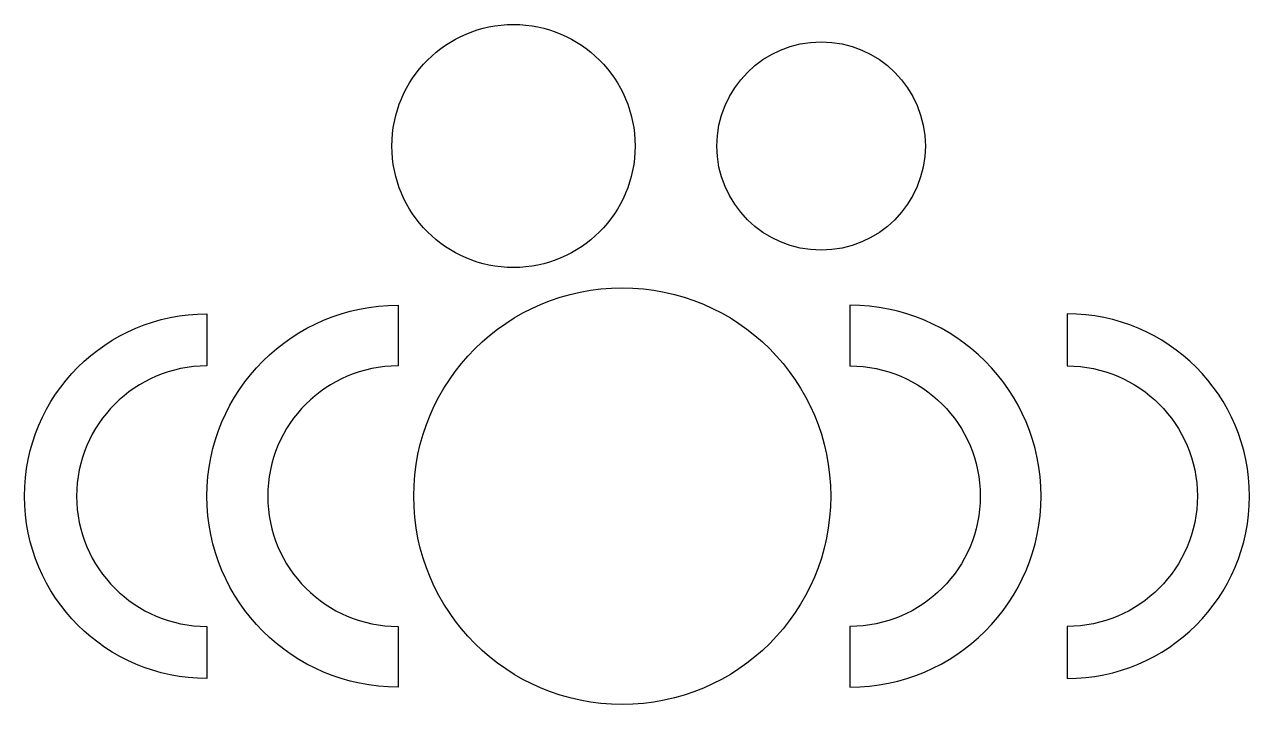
# Model space of a CAD drawing. Header units: inches. Extents: x -17.2 to 18.1, y -6 to 13.6.
import ezdxf

# ---------------------------------------------------------------- set-up
doc = ezdxf.new("R2010")
doc.units = ezdxf.units.IN
doc.header["$MEASUREMENT"] = 0

msp = doc.modelspace()

# ---------------------------------------------------------------- linework, layer by layer
for points in [[(-6.453, 5.5), (-6.453, 3.75, 1), (-6.453, -3.75), (-6.453, -5.5, -1)], [(6.554, 5.5), (6.554, 3.75, -1), (6.554, -3.75), (6.554, -5.5, 1)], [(-11.953, 5.25), (-11.953, 3.75, 1), (-11.953, -3.75), (-11.953, -5.25, -1)], [(12.802, 5.25), (12.802, 3.75, -1), (12.802, -3.75), (12.802, -5.25, 1)]]:
    msp.add_lwpolyline(points, format="xyb", close=True)
for centre, radius in [((-3.13, 10.084), 3.5), ((5.723, 10.084), 3), ((0, 0), 6)]:
    msp.add_circle(centre, radius)

doc.saveas('drawing.dxf')
